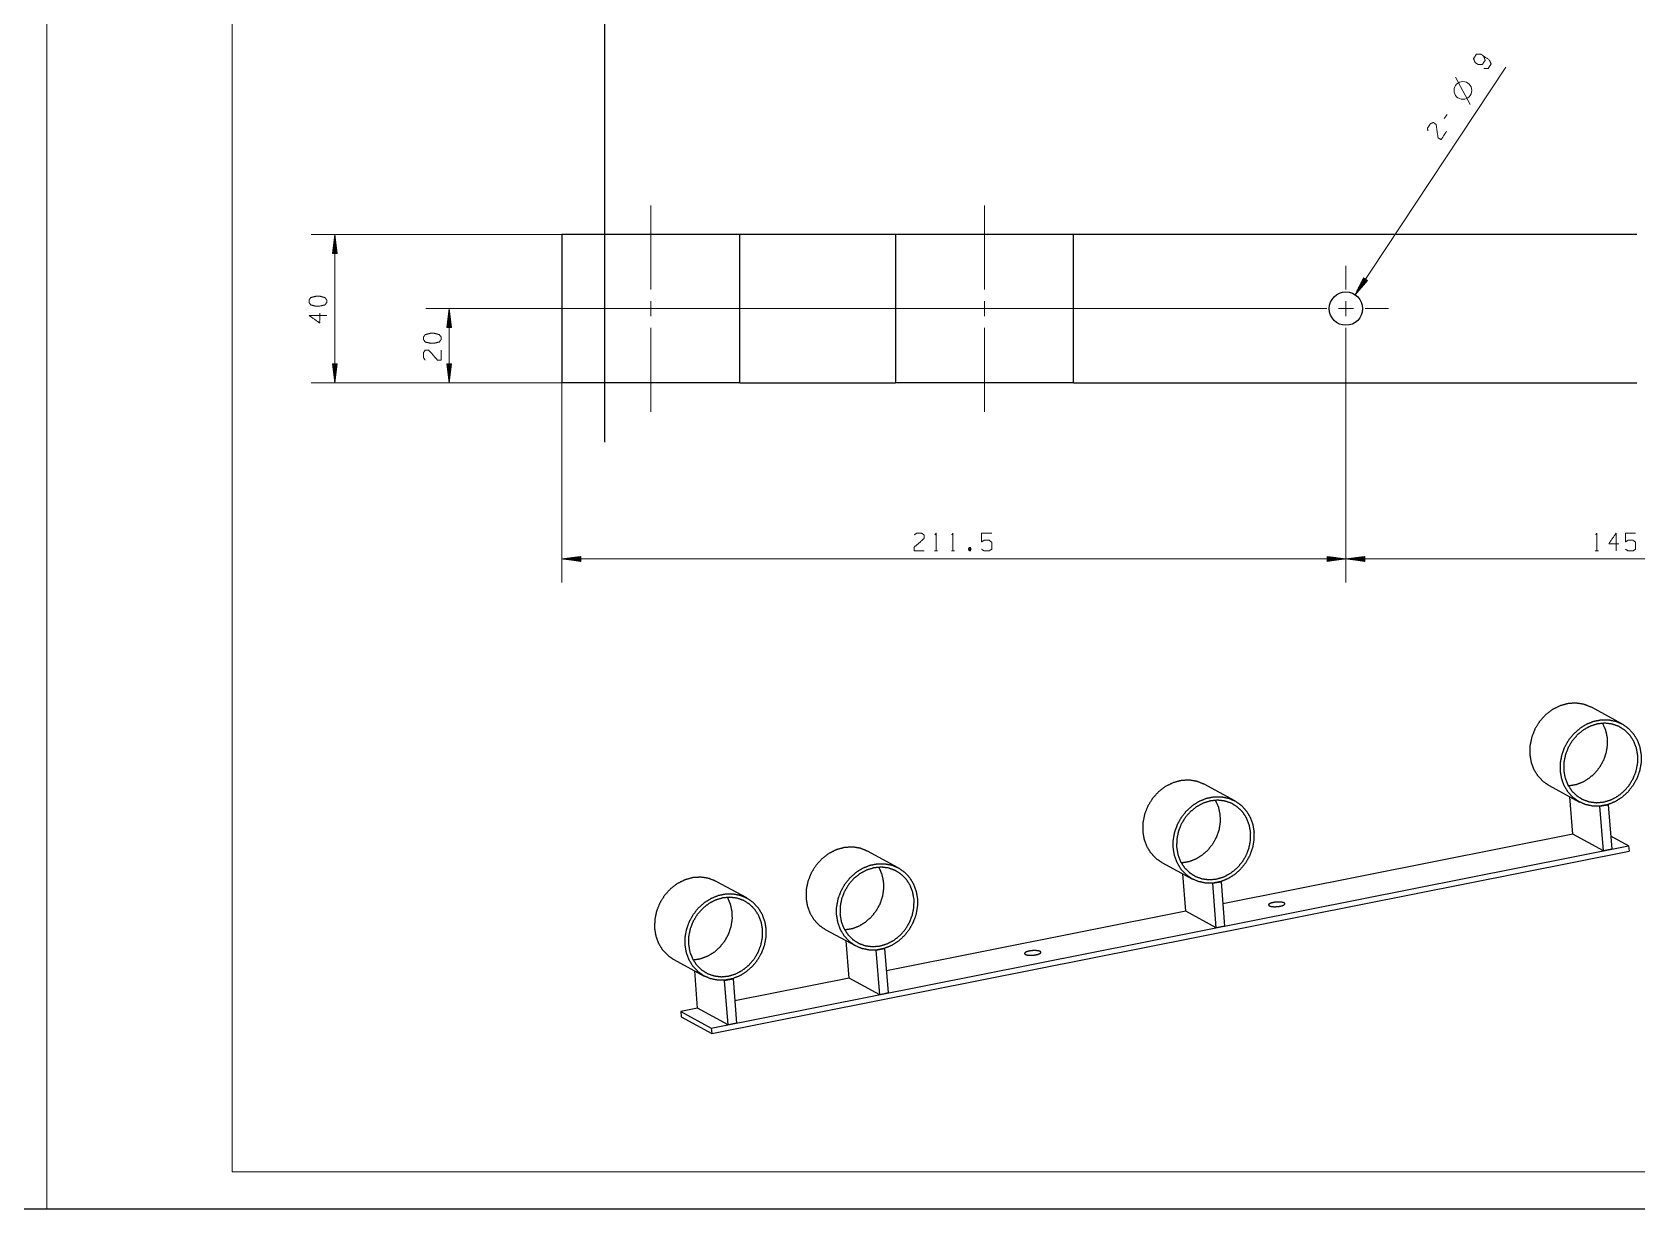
# Model space of a CAD drawing. Header units: millimetres. Extents: x 2210 to 79821, y -19430 to 2344.
# Drawn here: x 4584.5 to 4800.9, y 1492.8 to 1651.6 of the extents above; entities that cross this region are included whole.
import ezdxf

# ---------------------------------------------------------------- set-up
doc = ezdxf.new("R2010")
doc.units = ezdxf.units.MM
doc.layers.add('101', color=7, linetype='Continuous', true_color=0xffffff)

msp = doc.modelspace()

# ---------------------------------------------------------------- linework, layer by layer
for p, q in [((4661.68, 1676.34), (4661.68, 1596.29)), ((2209.78, 1492.82), (13049.16, 1492.82))]:
    msp.add_line(p, q)
at = {"layer": '101', "color": 133, "linetype": 'Continuous', "lineweight": 18}
for p, q in [((4586.47, 1789.82), (4586.47, 1492.82)), ((4611.47, 1784.82), (4611.47, 1497.82)), ((4611.47, 1497.82), (5001.47, 1497.82)), ((4586.47, 1492.82), (5006.47, 1492.82))]:
    msp.add_line(p, q, dxfattribs=at)
at = {"layer": '101', "color": 22, "linetype": 'Continuous', "lineweight": 18}
for p, q in [((4762.92, 1616.19), (4783.26, 1646.92)), ((4655.93, 1624.31), (4622.13, 1624.31)), ((4625.3, 1624.31), (4624.97, 1621.77)), ((4625.22, 1621.77), (4625.22, 1623.73)), ((4625.28, 1621.77), (4625.28, 1624.12)), ((4625.63, 1621.77), (4625.3, 1624.31)), ((4625.3, 1604.31), (4625.3, 1624.31)), ((4625.33, 1621.77), (4625.33, 1624.12)), ((4625.38, 1621.77), (4625.38, 1623.73)), ((4624.97, 1621.77), (4624.97, 1621.8)), ((4624.97, 1621.77), (4624.97, 1621.8)), ((4624.97, 1621.77), (4625.63, 1621.77)), ((4625.02, 1621.77), (4625.02, 1622.19)), ((4625.07, 1621.77), (4625.07, 1622.57)), ((4625.12, 1621.77), (4625.12, 1622.96)), ((4625.17, 1621.77), (4625.17, 1623.35)), ((4625.43, 1621.77), (4625.43, 1623.35)), ((4625.48, 1621.77), (4625.48, 1622.96)), ((4625.53, 1621.77), (4625.53, 1622.57)), ((4625.58, 1621.77), (4625.58, 1622.19)), ((4625.63, 1621.77), (4625.63, 1621.8)), ((4625.63, 1621.77), (4625.63, 1621.8)), ((4764.04, 1618.49), (4762.92, 1616.19)), ((4762.92, 1616.19), (4764.6, 1618.12)), ((4764.3, 1618.32), (4763, 1616.36)), ((4764.34, 1618.29), (4763.05, 1616.33)), ((4764.26, 1618.35), (4763.17, 1616.71)), ((4764.38, 1618.26), (4763.3, 1616.63)), ((4764.21, 1618.38), (4763.34, 1617.06)), ((4764.17, 1618.4), (4763.52, 1617.41)), ((4764.43, 1618.24), (4763.56, 1616.92)), ((4764.13, 1618.43), (4763.69, 1617.76)), ((4764.47, 1618.21), (4763.81, 1617.22)), ((4764.09, 1618.46), (4763.86, 1618.11)), ((4764.04, 1618.49), (4764.03, 1618.46)), ((4764.04, 1618.49), (4764.03, 1618.46)), ((4764.6, 1618.12), (4764.04, 1618.49)), ((4764.51, 1618.18), (4764.07, 1617.51)), ((4764.55, 1618.15), (4764.32, 1617.8)), ((4764.6, 1618.12), (4764.58, 1618.1)), ((4764.6, 1618.12), (4764.58, 1618.1)), ((4755.91, 1614.31), (4637.56, 1614.31)), ((4640.73, 1614.31), (4640.4, 1611.77)), ((4640.55, 1611.77), (4640.55, 1612.96)), ((4640.6, 1611.77), (4640.6, 1613.35)), ((4640.65, 1611.77), (4640.65, 1613.73)), ((4640.7, 1611.77), (4640.7, 1614.12)), ((4640.73, 1604.31), (4640.73, 1614.31)), ((4641.06, 1611.77), (4640.73, 1614.31)), ((4640.76, 1611.77), (4640.76, 1614.12)), ((4640.81, 1611.77), (4640.81, 1613.73)), ((4640.86, 1611.77), (4640.86, 1613.35)), ((4640.91, 1611.77), (4640.91, 1612.96)), ((4640.4, 1611.77), (4640.4, 1611.8)), ((4640.4, 1611.77), (4640.4, 1611.8)), ((4640.4, 1611.77), (4641.06, 1611.77)), ((4640.45, 1611.77), (4640.45, 1612.19)), ((4640.5, 1611.77), (4640.5, 1612.57)), ((4640.96, 1611.77), (4640.96, 1612.57)), ((4641.01, 1611.77), (4641.01, 1612.19)), ((4641.06, 1611.77), (4641.06, 1611.8)), ((4641.06, 1611.77), (4641.06, 1611.8)), ((4761.68, 1608.54), (4761.68, 1577.36)), ((4761.68, 1608.54), (4761.68, 1577.36)), ((4625.63, 1606.85), (4624.97, 1606.85)), ((4624.97, 1606.85), (4625.3, 1604.31)), ((4624.97, 1606.85), (4624.97, 1606.82)), ((4624.97, 1606.85), (4624.97, 1606.82)), ((4625.02, 1606.85), (4625.02, 1606.43)), ((4625.07, 1606.85), (4625.07, 1606.05)), ((4625.12, 1606.85), (4625.12, 1605.66)), ((4625.17, 1606.85), (4625.17, 1605.28)), ((4625.22, 1606.85), (4625.22, 1604.89)), ((4625.28, 1606.85), (4625.28, 1604.5)), ((4625.3, 1604.31), (4625.63, 1606.85)), ((4625.33, 1606.85), (4625.33, 1604.5)), ((4625.38, 1606.85), (4625.38, 1604.89)), ((4625.43, 1606.85), (4625.43, 1605.28)), ((4625.48, 1606.85), (4625.48, 1605.66)), ((4625.53, 1606.85), (4625.53, 1606.05)), ((4625.58, 1606.85), (4625.58, 1606.43)), ((4625.63, 1606.85), (4625.63, 1606.82)), ((4625.63, 1606.85), (4625.63, 1606.82)), ((4640.4, 1606.85), (4640.73, 1604.31)), ((4641.06, 1606.85), (4640.4, 1606.85)), ((4640.4, 1606.85), (4640.4, 1606.82)), ((4640.4, 1606.85), (4640.4, 1606.82)), ((4640.45, 1606.85), (4640.45, 1606.43)), ((4640.5, 1606.85), (4640.5, 1606.05)), ((4640.55, 1606.85), (4640.55, 1605.66)), ((4640.6, 1606.85), (4640.6, 1605.28)), ((4640.65, 1606.85), (4640.65, 1604.89)), ((4640.7, 1606.85), (4640.7, 1604.5)), ((4640.73, 1604.31), (4641.06, 1606.85)), ((4640.76, 1606.85), (4640.76, 1604.5)), ((4640.81, 1606.85), (4640.81, 1604.89)), ((4640.86, 1606.85), (4640.86, 1605.28)), ((4640.91, 1606.85), (4640.91, 1605.66)), ((4640.96, 1606.85), (4640.96, 1606.05)), ((4641.01, 1606.85), (4641.01, 1606.43)), ((4641.06, 1606.85), (4641.06, 1606.82)), ((4641.06, 1606.85), (4641.06, 1606.82)), ((4655.93, 1604.31), (4622.13, 1604.31)), ((4655.93, 1604.31), (4637.56, 1604.31)), ((4655.93, 1604.31), (4655.93, 1577.36)), ((4658.47, 1580.87), (4655.93, 1580.54)), ((4655.93, 1580.54), (4658.47, 1580.2)), ((4761.68, 1580.54), (4655.93, 1580.54)), ((4658.47, 1580.56), (4656.12, 1580.56)), ((4658.47, 1580.51), (4656.12, 1580.51)), ((4658.47, 1580.61), (4656.51, 1580.61)), ((4658.47, 1580.46), (4656.51, 1580.46)), ((4658.47, 1580.66), (4656.89, 1580.66)), ((4658.47, 1580.41), (4656.89, 1580.41)), ((4658.47, 1580.71), (4657.28, 1580.71)), ((4658.47, 1580.36), (4657.28, 1580.36)), ((4658.47, 1580.76), (4657.66, 1580.76)), ((4658.47, 1580.31), (4657.66, 1580.31)), ((4658.47, 1580.81), (4658.05, 1580.81)), ((4658.47, 1580.26), (4658.05, 1580.26)), ((4658.47, 1580.87), (4658.44, 1580.87)), ((4658.47, 1580.87), (4658.44, 1580.87)), ((4658.47, 1580.2), (4658.44, 1580.2)), ((4658.47, 1580.2), (4658.44, 1580.2)), ((4658.47, 1580.2), (4658.47, 1580.87)), ((4759.14, 1580.87), (4759.17, 1580.87)), ((4761.68, 1580.54), (4759.14, 1580.87)), ((4759.14, 1580.87), (4759.14, 1580.2)), ((4759.14, 1580.87), (4759.17, 1580.87)), ((4759.14, 1580.81), (4759.55, 1580.81)), ((4759.14, 1580.76), (4759.94, 1580.76)), ((4759.14, 1580.71), (4760.33, 1580.71)), ((4759.14, 1580.66), (4760.71, 1580.66)), ((4759.14, 1580.61), (4761.1, 1580.61)), ((4759.14, 1580.56), (4761.48, 1580.56)), ((4759.14, 1580.2), (4761.68, 1580.54)), ((4759.14, 1580.51), (4761.48, 1580.51)), ((4759.14, 1580.46), (4761.1, 1580.46)), ((4759.14, 1580.41), (4760.71, 1580.41)), ((4759.14, 1580.36), (4760.33, 1580.36)), ((4759.14, 1580.31), (4759.94, 1580.31)), ((4759.14, 1580.26), (4759.55, 1580.26)), ((4759.14, 1580.2), (4759.17, 1580.2)), ((4759.14, 1580.2), (4759.17, 1580.2)), ((4764.22, 1580.87), (4761.68, 1580.54)), ((4761.68, 1580.54), (4764.22, 1580.2)), ((4761.68, 1580.54), (4834.18, 1580.54)), ((4764.22, 1580.56), (4761.87, 1580.56)), ((4764.22, 1580.51), (4761.87, 1580.51)), ((4764.22, 1580.61), (4762.26, 1580.61)), ((4764.22, 1580.46), (4762.26, 1580.46)), ((4764.22, 1580.66), (4762.64, 1580.66)), ((4764.22, 1580.41), (4762.64, 1580.41)), ((4764.22, 1580.71), (4763.03, 1580.71)), ((4764.22, 1580.36), (4763.03, 1580.36)), ((4764.22, 1580.76), (4763.41, 1580.76)), ((4764.22, 1580.31), (4763.41, 1580.31)), ((4764.22, 1580.81), (4763.8, 1580.81)), ((4764.22, 1580.26), (4763.8, 1580.26)), ((4764.22, 1580.87), (4764.19, 1580.87)), ((4764.22, 1580.87), (4764.19, 1580.87)), ((4764.22, 1580.2), (4764.19, 1580.2)), ((4764.22, 1580.2), (4764.19, 1580.2)), ((4764.22, 1580.2), (4764.22, 1580.87))]:
    msp.add_line(p, q, dxfattribs=at)
at = {"layer": '101', "color": 72, "linetype": 'Continuous', "lineweight": 18}
for p, q in [((4778.42, 1641.88), (4776.48, 1645.56)), ((4775.32, 1640.52), (4774.95, 1639.96)), ((4706.18, 1581.63), (4706.61, 1581.63)), ((4708.46, 1581.63), (4708.88, 1581.63)), ((4710.86, 1582.08), (4711.02, 1581.65)), ((4795.31, 1581.63), (4795.73, 1581.63))]:
    msp.add_line(p, q, dxfattribs=at)
at = {"layer": '101', "color": 163, "linetype": 'Continuous', "lineweight": 25}
for p, q in [((4655.93, 1624.31), (4655.93, 1604.31)), ((4679.93, 1604.31), (4679.93, 1624.31)), ((4700.93, 1624.31), (4679.93, 1624.31)), ((4700.93, 1624.31), (4700.93, 1604.31)), ((4800.92, 1624.31), (4724.93, 1624.31)), ((4724.93, 1604.31), (4724.93, 1624.31)), ((4679.93, 1604.31), (4700.93, 1604.31)), ((4724.93, 1604.31), (4800.92, 1604.31)), ((4798.91, 1558.28), (4794.79, 1560.51)), ((4746.7, 1547.89), (4742.58, 1550.12)), ((4789.07, 1549.97), (4793.19, 1547.73)), ((4792.28, 1543.39), (4791.89, 1548.44)), ((4795.93, 1547.15), (4795.88, 1547.17)), ((4795.93, 1547.15), (4797.07, 1547.37)), ((4796.4, 1541.16), (4795.93, 1547.15)), ((4797.07, 1547.37), (4797.03, 1547.39)), ((4797.07, 1547.37), (4797.54, 1541.39)), ((4792.28, 1543.39), (4745.09, 1534)), ((4796.4, 1541.16), (4792.28, 1543.39)), ((4676.08, 1517.22), (4799.81, 1541.84)), ((4797.54, 1541.39), (4796.4, 1541.16)), ((4799.81, 1541.84), (4797.4, 1543.14)), ((4799.81, 1541.84), (4799.86, 1541.12)), ((4676.14, 1516.5), (4799.86, 1541.12)), ((4701.29, 1538.85), (4697.17, 1541.09)), ((4736.85, 1539.58), (4740.97, 1537.34)), ((4680.86, 1534.79), (4676.74, 1537.02)), ((4740.07, 1533), (4739.67, 1538.05)), ((4743.72, 1536.76), (4744.85, 1536.98)), ((4744.85, 1536.98), (4744.82, 1537)), ((4744.85, 1536.98), (4745.32, 1530.99)), ((4743.72, 1536.76), (4743.67, 1536.78)), ((4744.19, 1530.77), (4743.72, 1536.76)), ((4740.07, 1533), (4699.69, 1524.97)), ((4744.19, 1530.77), (4740.07, 1533)), ((4691.45, 1530.54), (4695.57, 1528.31)), ((4745.32, 1530.99), (4744.19, 1530.77)), ((4694.67, 1523.97), (4694.27, 1529.01)), ((4671.02, 1526.47), (4675.14, 1524.24)), ((4698.32, 1527.72), (4698.27, 1527.75)), ((4698.32, 1527.72), (4699.45, 1527.95)), ((4698.79, 1521.73), (4698.32, 1527.72)), ((4699.45, 1527.95), (4699.41, 1527.97)), ((4699.45, 1527.95), (4699.92, 1521.96)), ((4674.23, 1519.9), (4673.84, 1524.95)), ((4677.88, 1523.65), (4679.02, 1523.88)), ((4679.02, 1523.88), (4678.98, 1523.9)), ((4679.02, 1523.88), (4679.49, 1517.89)), ((4694.67, 1523.97), (4679.25, 1520.9)), ((4698.79, 1521.73), (4694.67, 1523.97)), ((4677.88, 1523.65), (4677.83, 1523.68)), ((4678.35, 1517.67), (4677.88, 1523.65)), ((4699.92, 1521.96), (4698.79, 1521.73)), ((4674.24, 1519.9), (4671.96, 1519.45)), ((4678.35, 1517.67), (4674.23, 1519.9)), ((4671.96, 1519.45), (4676.08, 1517.22)), ((4671.96, 1519.45), (4672.02, 1518.73)), ((4672.02, 1518.73), (4676.14, 1516.5)), ((4679.49, 1517.89), (4678.35, 1517.67)), ((4676.08, 1517.22), (4676.14, 1516.5))]:
    msp.add_line(p, q, dxfattribs=at)
at = {"layer": '101', "color": 151, "linetype": 'Continuous', "lineweight": 18}
for p, q in [((4761.68, 1616.9), (4761.68, 1620.08)), ((4667.93, 1615.31), (4667.93, 1613.31)), ((4712.93, 1615.31), (4712.93, 1613.31)), ((4761.68, 1613.31), (4761.68, 1615.31)), ((4759.09, 1614.31), (4755.91, 1614.31)), ((4760.67, 1614.31), (4762.68, 1614.31)), ((4764.27, 1614.31), (4767.44, 1614.31)), ((4761.68, 1611.72), (4761.68, 1608.54))]:
    msp.add_line(p, q, dxfattribs=at)
at = {"layer": '101', "color": 72, "linetype": 'Continuous', "lineweight": 18}
msp.add_circle((4777.46, 1643.76), 1.2, dxfattribs=at)
at = {"layer": '101', "color": 163, "linetype": 'Continuous', "lineweight": 25}
msp.add_circle((4761.68, 1614.31), 2.25, dxfattribs=at)
at = {"layer": '101', "color": 72, "linetype": 'Continuous', "lineweight": 18}
for points, knots in [([(4780.3, 1646.74), (4780.87, 1646.74), (4781.26, 1647.32), (4781.04, 1647.86), (4779.86, 1648.65), (4779.27, 1648.63), (4778.89, 1648.05), (4779.11, 1647.53), (4779.5, 1647.25), (4780.08, 1647.27), (4780.46, 1647.84), (4780.25, 1648.39)], [0, 0, 0.076858, 0.169526, 0.247728, 0.439298, 0.517501, 0.610169, 0.687024, 0.750926, 0.829129, 0.921797, 1, 1]), ([(4772.71, 1638.31), (4772.7, 1638.7), (4773.08, 1639.27), (4773.46, 1639.43), (4773.85, 1639.17), (4774.1, 1637.37), (4774.51, 1637.12), (4775.25, 1638.24)], [0, 0, 0.069693, 0.192978, 0.265275, 0.35023, 0.674741, 0.759753, 1, 1]), ([(4624.21, 1615.48), (4623.96, 1615.81), (4623.26, 1615.99), (4622.78, 1615.99), (4622.06, 1615.81), (4621.83, 1615.48), (4621.83, 1615.14), (4622.06, 1614.81), (4622.78, 1614.63), (4623.26, 1614.65), (4623.96, 1614.81), (4624.21, 1615.14), (4624.21, 1615.48)], [0, 0, 0.067526, 0.183971, 0.260584, 0.380943, 0.446142, 0.500306, 0.565504, 0.685863, 0.762529, 0.87831, 0.945835, 1, 1]), ([(4623.26, 1613.71), (4623.26, 1612.37), (4621.83, 1613.38), (4624.21, 1613.38)], [0, 0, 0.24587, 0.565296, 1, 1]), ([(4639.64, 1610.48), (4639.39, 1610.81), (4638.69, 1610.99), (4638.21, 1610.99), (4637.49, 1610.81), (4637.26, 1610.48), (4637.26, 1610.14), (4637.49, 1609.81), (4638.21, 1609.63), (4638.69, 1609.65), (4639.39, 1609.81), (4639.64, 1610.14), (4639.64, 1610.48)], [0, 0, 0.067526, 0.183972, 0.260584, 0.380943, 0.446141, 0.500306, 0.565503, 0.685863, 0.762528, 0.87831, 0.945835, 1, 1]), ([(4637.49, 1607.37), (4637.26, 1607.69), (4637.26, 1608.38), (4637.49, 1608.71), (4637.96, 1608.71), (4639.16, 1607.35), (4639.64, 1607.37), (4639.64, 1608.71)], [0, 0, 0.069693, 0.192977, 0.265274, 0.350227, 0.674741, 0.759752, 1, 1]), ([(4703.45, 1583.78), (4703.76, 1584), (4704.45, 1584), (4704.79, 1583.78), (4704.79, 1583.3), (4703.43, 1582.1), (4703.45, 1581.63), (4704.79, 1581.63)], [0, 0, 0.069693, 0.192977, 0.265273, 0.350226, 0.674741, 0.759753, 1, 1]), ([(4706.25, 1583.8), (4706.39, 1584), (4706.39, 1581.63)], [0, 0, 0.093493, 1, 1]), ([(4708.53, 1583.8), (4708.67, 1584), (4708.67, 1581.63)], [0, 0, 0.093491, 1, 1]), ([(4712.53, 1581.85), (4712.87, 1581.63), (4713.56, 1581.63), (4713.9, 1581.85), (4713.9, 1582.8), (4713.56, 1583.05), (4712.87, 1583.05), (4712.53, 1582.83), (4712.53, 1584), (4713.9, 1584)], [0, 0, 0.062228, 0.168343, 0.23057, 0.376816, 0.441265, 0.54738, 0.609609, 0.790491, 1, 1]), ([(4795.38, 1583.8), (4795.52, 1584), (4795.52, 1581.63)], [0, 0, 0.093489, 1, 1]), ([(4798.47, 1582.58), (4797.12, 1582.58), (4798.13, 1584), (4798.13, 1581.63)], [0, 0, 0.245869, 0.565294, 1, 1]), ([(4799.38, 1581.85), (4799.72, 1581.63), (4800.41, 1581.63), (4800.74, 1581.85), (4800.74, 1582.8), (4800.41, 1583.05), (4799.72, 1583.05), (4799.38, 1582.83), (4799.38, 1584), (4800.74, 1584)], [0, 0, 0.062226, 0.168341, 0.23057, 0.376816, 0.441266, 0.547381, 0.609609, 0.790491, 1, 1]), ([(4710.86, 1581.65), (4711.02, 1581.65), (4711.11, 1581.88), (4711.02, 1582.08), (4710.86, 1582.08), (4710.77, 1581.88), (4710.86, 1581.65), (4711.02, 1582.08)], [0, 0, 0.093972, 0.236779, 0.365957, 0.459929, 0.589107, 0.731913, 1, 1])]:
    msp.add_open_spline(points, degree=1, knots=knots, dxfattribs=at)
at = {"layer": '101', "color": 151, "linetype": 'Continuous', "lineweight": 18}
for points, knots in [([(4667.93, 1628.24), (4667.93, 1626.65), (4667.93, 1616.9)], [0, 0, 0.140063, 1, 1]), ([(4712.93, 1628.24), (4712.93, 1626.65), (4712.93, 1616.9)], [0, 0, 0.140063, 1, 1]), ([(4667.93, 1611.72), (4667.93, 1603.56), (4667.93, 1600.39)], [0, 0, 0.719874, 1, 1]), ([(4712.93, 1611.72), (4712.93, 1603.56), (4712.93, 1600.39)], [0, 0, 0.719874, 1, 1])]:
    msp.add_open_spline(points, degree=1, knots=knots, dxfattribs=at)
at = {"layer": '101', "color": 163, "linetype": 'Continuous', "lineweight": 25}
for points, knots in [([(4679.93, 1624.31), (4679.52, 1624.31), (4679.01, 1624.31), (4677.45, 1624.31), (4675.23, 1624.31), (4672.52, 1624.31), (4671.03, 1624.31), (4667.93, 1624.31), (4664.82, 1624.31), (4661.93, 1624.31), (4659.44, 1624.31), (4658.41, 1624.31), (4656.84, 1624.31), (4656.03, 1624.31), (4655.93, 1624.31)], [0, 0, 0.017037, 0.03806, 0.103324, 0.195619, 0.308658, 0.37059, 0.5, 0.629409, 0.75, 0.853553, 0.896677, 0.96194, 0.995722, 1, 1]), ([(4724.93, 1624.31), (4724.52, 1624.31), (4724.01, 1624.31), (4722.45, 1624.31), (4720.23, 1624.31), (4717.52, 1624.31), (4714.49, 1624.31), (4711.36, 1624.31), (4708.33, 1624.31), (4705.62, 1624.31), (4703.41, 1624.31), (4701.84, 1624.31), (4701.03, 1624.31), (4700.93, 1624.31)], [0, 0, 0.017037, 0.038061, 0.103324, 0.195619, 0.308659, 0.434737, 0.565263, 0.691342, 0.804381, 0.896677, 0.96194, 0.995722, 1, 1]), ([(4679.93, 1604.31), (4679.52, 1604.31), (4678.32, 1604.31), (4676.41, 1604.31), (4673.93, 1604.31), (4671.03, 1604.31), (4667.93, 1604.31), (4664.82, 1604.31), (4661.93, 1604.31), (4659.44, 1604.31), (4658.41, 1604.31), (4656.84, 1604.31), (4656.03, 1604.31), (4655.93, 1604.31)], [0, 0, 0.017037, 0.066987, 0.146447, 0.25, 0.37059, 0.5, 0.629409, 0.75, 0.853553, 0.896677, 0.96194, 0.995722, 1, 1]), ([(4724.93, 1604.31), (4724.52, 1604.31), (4724.01, 1604.31), (4722.45, 1604.31), (4720.23, 1604.31), (4717.52, 1604.31), (4714.49, 1604.31), (4711.36, 1604.31), (4708.33, 1604.31), (4705.62, 1604.31), (4703.41, 1604.31), (4701.84, 1604.31), (4701.03, 1604.31), (4700.93, 1604.31)], [0, 0, 0.017037, 0.038061, 0.103324, 0.195619, 0.308659, 0.434737, 0.565263, 0.691342, 0.804381, 0.896677, 0.96194, 0.995722, 1, 1]), ([(4794.79, 1560.51), (4793.8, 1560.91), (4792.74, 1561.08), (4791.65, 1561.02), (4790.57, 1560.72), (4789.54, 1560.21), (4788.61, 1559.5), (4787.81, 1558.61), (4787.18, 1557.6), (4786.74, 1556.48), (4786.5, 1555.32), (4786.48, 1554.16)], [0, 0, 0.084186, 0.169285, 0.25604, 0.344899, 0.43596, 0.528972, 0.623405, 0.718529, 0.813518, 0.907568, 1, 1]), ([(4790.6, 1551.92), (4790.78, 1550.88), (4791.13, 1549.92), (4791.65, 1549.06), (4792.33, 1548.33), (4793.13, 1547.77), (4794.02, 1547.38), (4794.99, 1547.18), (4795.99, 1547.18), (4797, 1547.38), (4797.97, 1547.77), (4798.88, 1548.34), (4799.69, 1549.07), (4800.38, 1549.94), (4800.92, 1550.9), (4801.29, 1551.94), (4801.49, 1553.02), (4801.5, 1554.09), (4801.32, 1555.13), (4800.97, 1556.09), (4800.44, 1556.95), (4799.77, 1557.68), (4798.97, 1558.25), (4798.07, 1558.63), (4797.11, 1558.83), (4796.1, 1558.83), (4795.1, 1558.63), (4794.12, 1558.24), (4793.22, 1557.67), (4792.41, 1556.94), (4791.72, 1556.08), (4791.18, 1555.11), (4790.81, 1554.07), (4790.61, 1553), (4790.6, 1551.92)], [0, 0, 0.029656, 0.058643, 0.087008, 0.114888, 0.142495, 0.170083, 0.197908, 0.226192, 0.255082, 0.28464, 0.314836, 0.345557, 0.376627, 0.40783, 0.438934, 0.469719, 0.5, 0.529656, 0.558643, 0.587008, 0.614888, 0.642495, 0.670083, 0.697908, 0.726192, 0.755082, 0.78464, 0.814836, 0.845557, 0.876627, 0.90783, 0.938934, 0.969718, 1, 1]), ([(4795.63, 1558.27), (4796.62, 1558.37), (4797.58, 1558.25), (4798.48, 1557.94), (4799.29, 1557.43), (4799.97, 1556.76), (4800.5, 1555.94), (4800.87, 1555.01), (4801.04, 1554), (4801.03, 1552.95), (4800.82, 1551.91), (4800.43, 1550.91), (4799.87, 1549.98), (4799.17, 1549.18), (4798.34, 1548.52), (4797.43, 1548.03), (4796.46, 1547.74), (4795.48, 1547.64), (4794.52, 1547.76), (4793.62, 1548.07), (4792.81, 1548.58), (4792.13, 1549.25), (4791.59, 1550.07), (4791.23, 1551), (4791.05, 1552.01), (4791.07, 1553.06), (4791.28, 1554.1), (4791.67, 1555.11), (4792.22, 1556.03), (4792.93, 1556.83), (4793.76, 1557.49), (4794.67, 1557.98), (4795.63, 1558.27)], [0, 0, 0.030339, 0.060077, 0.089446, 0.118744, 0.148282, 0.178328, 0.209061, 0.240548, 0.272741, 0.30549, 0.338571, 0.371714, 0.404644, 0.437111, 0.468928, 0.5, 0.530339, 0.560077, 0.589446, 0.618744, 0.648282, 0.678328, 0.709061, 0.740548, 0.772741, 0.80549, 0.838571, 0.871714, 0.904644, 0.937111, 0.968928, 1, 1]), ([(4796.29, 1558.36), (4796.68, 1557.46), (4796.9, 1556.48), (4796.93, 1555.45), (4796.77, 1554.41), (4796.43, 1553.4), (4795.92, 1552.47), (4795.27, 1551.63), (4794.48, 1550.94), (4793.6, 1550.4), (4792.66, 1550.05), (4791.69, 1549.89)], [0, 0, 0.086787, 0.175676, 0.266606, 0.359222, 0.452946, 0.547055, 0.640779, 0.733396, 0.824325, 0.913214, 1, 1]), ([(4786.48, 1554.16), (4786.66, 1553.1), (4787.02, 1552.13), (4787.56, 1551.26), (4788.25, 1550.53), (4789.07, 1549.97)], [0, 0, 0.208186, 0.411606, 0.610619, 0.806232, 1, 1]), ([(4742.58, 1550.12), (4741.59, 1550.52), (4740.53, 1550.69), (4739.44, 1550.63), (4738.36, 1550.33), (4737.33, 1549.82), (4736.4, 1549.11), (4735.6, 1548.22), (4734.97, 1547.21), (4734.52, 1546.09), (4734.29, 1544.93), (4734.27, 1543.77)], [0, 0, 0.084187, 0.169286, 0.256041, 0.3449, 0.43596, 0.528972, 0.623406, 0.718529, 0.813518, 0.907568, 1, 1]), ([(4738.39, 1541.53), (4738.56, 1540.49), (4738.92, 1539.53), (4739.44, 1538.67), (4740.11, 1537.94), (4740.91, 1537.38), (4741.81, 1536.99), (4742.78, 1536.79), (4743.78, 1536.79), (4744.79, 1536.99), (4745.76, 1537.38), (4746.67, 1537.95), (4747.48, 1538.68), (4748.17, 1539.54), (4748.7, 1540.51), (4749.08, 1541.55), (4749.27, 1542.62), (4749.28, 1543.7), (4749.11, 1544.74), (4748.75, 1545.7), (4748.23, 1546.56), (4747.56, 1547.29), (4746.76, 1547.85), (4745.86, 1548.24), (4744.89, 1548.44), (4743.89, 1548.44), (4742.88, 1548.24), (4741.91, 1547.85), (4741, 1547.28), (4740.19, 1546.55), (4739.5, 1545.69), (4738.97, 1544.72), (4738.59, 1543.68), (4738.4, 1542.61), (4738.39, 1541.53)], [0, 0, 0.029656, 0.058643, 0.087008, 0.114888, 0.142495, 0.170083, 0.197908, 0.226192, 0.255082, 0.28464, 0.314836, 0.345557, 0.376627, 0.40783, 0.438934, 0.469719, 0.5, 0.529656, 0.558643, 0.587008, 0.614888, 0.642495, 0.670083, 0.697908, 0.726192, 0.755082, 0.78464, 0.814836, 0.845557, 0.876627, 0.90783, 0.938934, 0.969718, 1, 1]), ([(4743.42, 1547.88), (4744.4, 1547.98), (4745.36, 1547.86), (4746.27, 1547.55), (4747.07, 1547.04), (4747.76, 1546.37), (4748.29, 1545.55), (4748.65, 1544.62), (4748.83, 1543.61), (4748.81, 1542.56), (4748.61, 1541.52), (4748.22, 1540.51), (4747.66, 1539.59), (4746.95, 1538.79), (4746.13, 1538.13), (4745.22, 1537.64), (4744.25, 1537.35), (4743.27, 1537.25), (4742.31, 1537.37), (4741.4, 1537.68), (4740.6, 1538.19), (4739.91, 1538.86), (4739.38, 1539.68), (4739.02, 1540.61), (4738.84, 1541.62), (4738.86, 1542.67), (4739.06, 1543.71), (4739.45, 1544.72), (4740.01, 1545.64), (4740.72, 1546.44), (4741.54, 1547.1), (4742.46, 1547.59), (4743.42, 1547.88)], [0, 0, 0.030339, 0.060077, 0.089446, 0.118744, 0.148282, 0.178328, 0.209061, 0.240548, 0.272741, 0.305491, 0.338571, 0.371715, 0.404644, 0.437111, 0.468929, 0.5, 0.530339, 0.560077, 0.589446, 0.618744, 0.648282, 0.678328, 0.709061, 0.740548, 0.772741, 0.805491, 0.838571, 0.871715, 0.904644, 0.937111, 0.968929, 1, 1]), ([(4744.07, 1547.97), (4744.47, 1547.07), (4744.68, 1546.08), (4744.72, 1545.06), (4744.56, 1544.02), (4744.22, 1543.01), (4743.71, 1542.08), (4743.05, 1541.24), (4742.27, 1540.55), (4741.39, 1540.01), (4740.45, 1539.66), (4739.48, 1539.5)], [0, 0, 0.086786, 0.175676, 0.266605, 0.359222, 0.452946, 0.547055, 0.640779, 0.733395, 0.824324, 0.913214, 1, 1]), ([(4734.27, 1543.77), (4734.45, 1542.71), (4734.81, 1541.74), (4735.35, 1540.87), (4736.04, 1540.14), (4736.85, 1539.57)], [0, 0, 0.208186, 0.411605, 0.610617, 0.806233, 1, 1]), ([(4697.17, 1541.09), (4696.19, 1541.49), (4695.13, 1541.66), (4694.04, 1541.59), (4692.95, 1541.3), (4691.93, 1540.78), (4691, 1540.07), (4690.2, 1539.19), (4689.56, 1538.17), (4689.12, 1537.06), (4688.88, 1535.9), (4688.86, 1534.73)], [0, 0, 0.084187, 0.169287, 0.256042, 0.344901, 0.43596, 0.528973, 0.623406, 0.718529, 0.813518, 0.907568, 1, 1]), ([(4692.98, 1532.5), (4693.16, 1531.46), (4693.51, 1530.49), (4694.04, 1529.63), (4694.71, 1528.91), (4695.51, 1528.34), (4696.41, 1527.95), (4697.38, 1527.76), (4698.38, 1527.76), (4699.38, 1527.96), (4700.36, 1528.35), (4701.26, 1528.92), (4702.08, 1529.65), (4702.76, 1530.51), (4703.3, 1531.48), (4703.68, 1532.51), (4703.87, 1533.59), (4703.88, 1534.66), (4703.71, 1535.7), (4703.35, 1536.67), (4702.83, 1537.53), (4702.15, 1538.25), (4701.36, 1538.82), (4700.46, 1539.21), (4699.49, 1539.4), (4698.49, 1539.4), (4697.48, 1539.2), (4696.51, 1538.81), (4695.6, 1538.24), (4694.79, 1537.51), (4694.1, 1536.65), (4693.56, 1535.68), (4693.19, 1534.64), (4692.99, 1533.57), (4692.98, 1532.5)], [0, 0, 0.029656, 0.058643, 0.087008, 0.114888, 0.142495, 0.170083, 0.197908, 0.226192, 0.255082, 0.28464, 0.314836, 0.345557, 0.376627, 0.40783, 0.438934, 0.469718, 0.5, 0.529656, 0.558643, 0.587008, 0.614888, 0.642495, 0.670083, 0.697908, 0.726192, 0.755082, 0.78464, 0.814836, 0.845557, 0.876627, 0.90783, 0.938934, 0.969719, 1, 1]), ([(4676.74, 1537.02), (4675.76, 1537.42), (4674.7, 1537.59), (4673.6, 1537.53), (4672.52, 1537.23), (4671.5, 1536.72), (4670.57, 1536.01), (4669.77, 1535.12), (4669.13, 1534.1), (4668.69, 1532.99), (4668.45, 1531.83), (4668.43, 1530.66)], [0, 0, 0.084186, 0.169286, 0.256041, 0.3449, 0.43596, 0.528972, 0.623406, 0.718529, 0.813518, 0.907568, 1, 1]), ([(4698.02, 1538.85), (4699, 1538.94), (4699.96, 1538.83), (4700.86, 1538.51), (4701.67, 1538.01), (4702.36, 1537.33), (4702.89, 1536.51), (4703.25, 1535.58), (4703.43, 1534.57), (4703.41, 1533.53), (4703.2, 1532.48), (4702.81, 1531.48), (4702.26, 1530.56), (4701.55, 1529.75), (4700.73, 1529.09), (4699.81, 1528.61), (4698.85, 1528.31), (4697.86, 1528.22), (4696.9, 1528.33), (4696, 1528.65), (4695.19, 1529.15), (4694.51, 1529.83), (4693.98, 1530.65), (4693.61, 1531.58), (4693.44, 1532.59), (4693.45, 1533.63), (4693.66, 1534.68), (4694.05, 1535.68), (4694.61, 1536.6), (4695.31, 1537.41), (4696.14, 1538.07), (4697.05, 1538.55), (4698.02, 1538.85)], [0, 0, 0.030339, 0.060077, 0.089446, 0.118744, 0.148282, 0.178328, 0.209061, 0.240548, 0.272741, 0.305491, 0.338571, 0.371715, 0.404644, 0.437111, 0.468929, 0.5, 0.530339, 0.560077, 0.589446, 0.618744, 0.648282, 0.678328, 0.709061, 0.740548, 0.772741, 0.805491, 0.838571, 0.871715, 0.904644, 0.937111, 0.968929, 1, 1]), ([(4698.67, 1538.93), (4699.06, 1538.03), (4699.28, 1537.05), (4699.31, 1536.02), (4699.16, 1534.98), (4698.82, 1533.98), (4698.31, 1533.04), (4697.65, 1532.21), (4696.87, 1531.51), (4695.99, 1530.97), (4695.05, 1530.62), (4694.08, 1530.46)], [0, 0, 0.086786, 0.175676, 0.266605, 0.359222, 0.452945, 0.547055, 0.640778, 0.733395, 0.824324, 0.913214, 1, 1]), ([(4672.55, 1528.43), (4672.73, 1527.39), (4673.08, 1526.43), (4673.61, 1525.57), (4674.28, 1524.84), (4675.08, 1524.27), (4675.98, 1523.89), (4676.94, 1523.69), (4677.95, 1523.69), (4678.95, 1523.89), (4679.93, 1524.28), (4680.83, 1524.85), (4681.64, 1525.58), (4682.33, 1526.44), (4682.87, 1527.41), (4683.24, 1528.45), (4683.44, 1529.52), (4683.45, 1530.6), (4683.27, 1531.64), (4682.92, 1532.6), (4682.4, 1533.46), (4681.72, 1534.19), (4680.92, 1534.75), (4680.03, 1535.14), (4679.06, 1535.34), (4678.05, 1535.34), (4677.05, 1535.14), (4676.08, 1534.74), (4675.17, 1534.17), (4674.36, 1533.45), (4673.67, 1532.58), (4673.13, 1531.62), (4672.76, 1530.58), (4672.56, 1529.5), (4672.55, 1528.43)], [0, 0, 0.029656, 0.058643, 0.087008, 0.114888, 0.142495, 0.170083, 0.197908, 0.226192, 0.255082, 0.28464, 0.314836, 0.345557, 0.376627, 0.40783, 0.438934, 0.469718, 0.5, 0.529656, 0.558643, 0.587008, 0.614888, 0.642495, 0.670083, 0.697908, 0.726192, 0.755082, 0.78464, 0.814836, 0.845557, 0.876627, 0.90783, 0.938934, 0.969718, 1, 1]), ([(4677.59, 1534.78), (4678.57, 1534.87), (4679.53, 1534.76), (4680.43, 1534.45), (4681.24, 1533.94), (4681.92, 1533.27), (4682.46, 1532.45), (4682.82, 1531.52), (4683, 1530.51), (4682.98, 1529.46), (4682.77, 1528.42), (4682.38, 1527.41), (4681.83, 1526.49), (4681.12, 1525.69), (4680.29, 1525.03), (4679.38, 1524.54), (4678.41, 1524.25), (4677.43, 1524.15), (4676.47, 1524.27), (4675.57, 1524.58), (4674.76, 1525.09), (4674.08, 1525.76), (4673.55, 1526.58), (4673.18, 1527.51), (4673.01, 1528.52), (4673.02, 1529.57), (4673.23, 1530.61), (4673.62, 1531.61), (4674.18, 1532.54), (4674.88, 1533.34), (4675.71, 1534), (4676.62, 1534.49), (4677.59, 1534.78)], [0, 0, 0.030339, 0.060077, 0.089446, 0.118744, 0.148282, 0.178328, 0.209061, 0.240548, 0.272741, 0.305491, 0.338571, 0.371714, 0.404644, 0.437111, 0.468929, 0.5, 0.530339, 0.560077, 0.589446, 0.618744, 0.648282, 0.678328, 0.709061, 0.740548, 0.772741, 0.805491, 0.838571, 0.871714, 0.904644, 0.937111, 0.968929, 1, 1]), ([(4678.24, 1534.87), (4678.63, 1533.97), (4678.85, 1532.98), (4678.88, 1531.95), (4678.72, 1530.92), (4678.39, 1529.91), (4677.88, 1528.97), (4677.22, 1528.14), (4676.44, 1527.44), (4675.56, 1526.91), (4674.61, 1526.55), (4673.64, 1526.4)], [0, 0, 0.086786, 0.175676, 0.266605, 0.359222, 0.452945, 0.547054, 0.640778, 0.733395, 0.824324, 0.913213, 1, 1]), ([(4688.86, 1534.73), (4689.04, 1533.68), (4689.41, 1532.7), (4689.94, 1531.83), (4690.63, 1531.1), (4691.45, 1530.54)], [0, 0, 0.208185, 0.411605, 0.610617, 0.806234, 1, 1]), ([(4753.37, 1534.12), (4753.47, 1533.99), (4753.34, 1533.85), (4753.02, 1533.72), (4752.57, 1533.63), (4752.07, 1533.6), (4751.62, 1533.63), (4751.32, 1533.72), (4751.22, 1533.84), (4751.34, 1533.99), (4751.66, 1534.12), (4752.12, 1534.21), (4752.62, 1534.24), (4753.06, 1534.21), (4753.37, 1534.12)], [0, 0, 0.03372, 0.072681, 0.144, 0.239683, 0.342932, 0.434959, 0.500001, 0.53372, 0.57268, 0.644001, 0.739682, 0.842933, 0.934958, 1, 1]), ([(4668.43, 1530.66), (4668.61, 1529.61), (4668.98, 1528.63), (4669.51, 1527.77), (4670.2, 1527.04), (4671.02, 1526.47)], [0, 0, 0.208185, 0.411605, 0.610617, 0.806233, 1, 1]), ([(4720.45, 1527.57), (4720.55, 1527.44), (4720.43, 1527.3), (4720.11, 1527.17), (4719.65, 1527.08), (4719.15, 1527.05), (4718.71, 1527.08), (4718.41, 1527.17), (4718.31, 1527.29), (4718.43, 1527.44), (4718.75, 1527.57), (4719.2, 1527.66), (4719.7, 1527.69), (4720.15, 1527.66), (4720.45, 1527.57)], [0, 0, 0.03372, 0.072681, 0.144, 0.239683, 0.342932, 0.43496, 0.5, 0.53372, 0.572681, 0.644, 0.739683, 0.842933, 0.93496, 1, 1])]:
    msp.add_open_spline(points, degree=1, knots=knots, dxfattribs=at)

doc.saveas('drawing.dxf')
